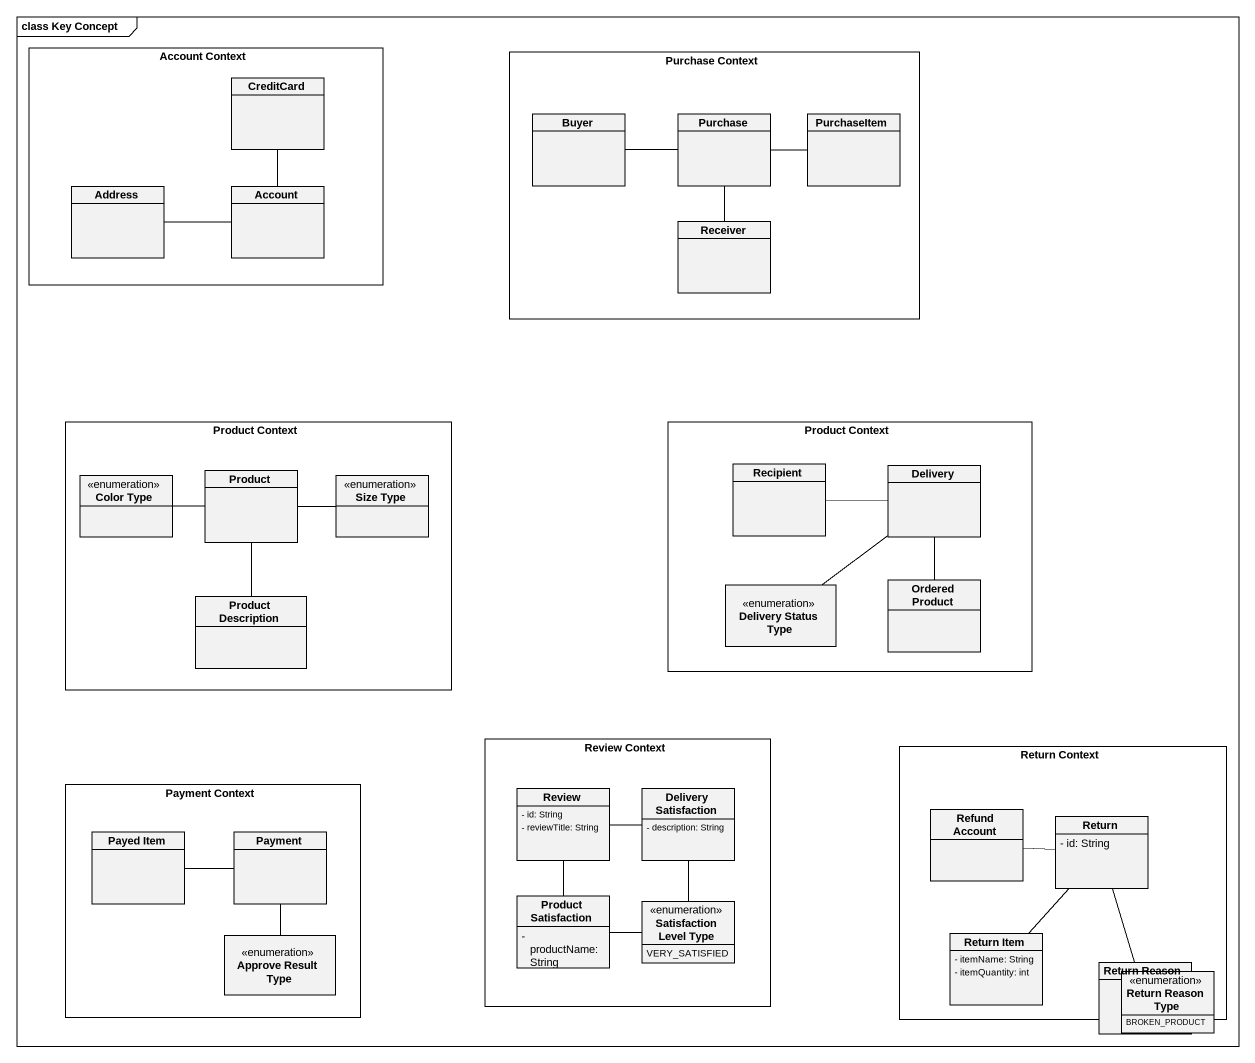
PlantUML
@startuml
mainframe class Key Concept
hide circle
hide empty members
skinparam classAttributeIconSize 0
rectangle "Account Context" as Account_Context {
  class CreditCard
  class Address
  class Account
}
rectangle "Purchase Context" as Purchase_Context {
  class Buyer
  class Purchase
  class PurchaseItem
  class Receiver
}
rectangle "Product Context" as Product_Context {
  enum "Color Type" as Color_Type
  class Product
  enum "Size Type" as Size_Type
  class "Product Description" as Product_Description
}
rectangle "Product Context" as Product_Context_2 {
  class Recipient
  class Delivery
  class "Ordered Product" as Ordered_Product
  enum "Delivery Status Type" as Delivery_Status_Type
}
rectangle "Review Context" as Review_Context {
  class Review {
    - id: String
    - reviewTitle: String
  }
  class "Delivery Satisfaction" as Delivery_Satisfaction {
    - description: String
  }
  class "Product Satisfaction" as Product_Satisfaction {
    - productName: String
  }
  enum "Satisfaction Level Type" as Satisfaction_Level_Type {
    VERY_SATISFIED
  }
}
rectangle "Return Context" as Return_Context {
  class "Refund Account" as Refund_Account
  class "Return" as Return_ {
    - id: String
  }
  class "Return Item" as Return_Item {
    - itemName: String
    - itemQuantity: int
  }
}
rectangle "Payment Context" as Payment_Context {
  class "Payed Item" as Payed_Item
  class Payment
  enum "Approve Result Type" as Approve_Result_Type
}
class "Return Reason" as Return_Reason
enum "Return Reason Type" as Return_Reason_Type {
  BROKEN_PRODUCT
}
Purchase -left- Buyer
Purchase -right- PurchaseItem
Purchase -- Receiver
Account -up- CreditCard
Account -left- Address
Product -left- Color_Type
Product -right- Size_Type
Product -- Product_Description
Delivery -left- Recipient
Delivery -- Ordered_Product
Delivery -- Delivery_Status_Type
Review -right- Delivery_Satisfaction
Review -- Product_Satisfaction
Delivery_Satisfaction -- Satisfaction_Level_Type
Payed_Item -right- Payment
Payment -- Approve_Result_Type
Return_ -left- Refund_Account
Return_ -- Return_Item
Return_ -- Return_Reason
Product_Satisfaction -right- Satisfaction_Level_Type
Return_Reason -right- Return_Reason_Type
@enduml
